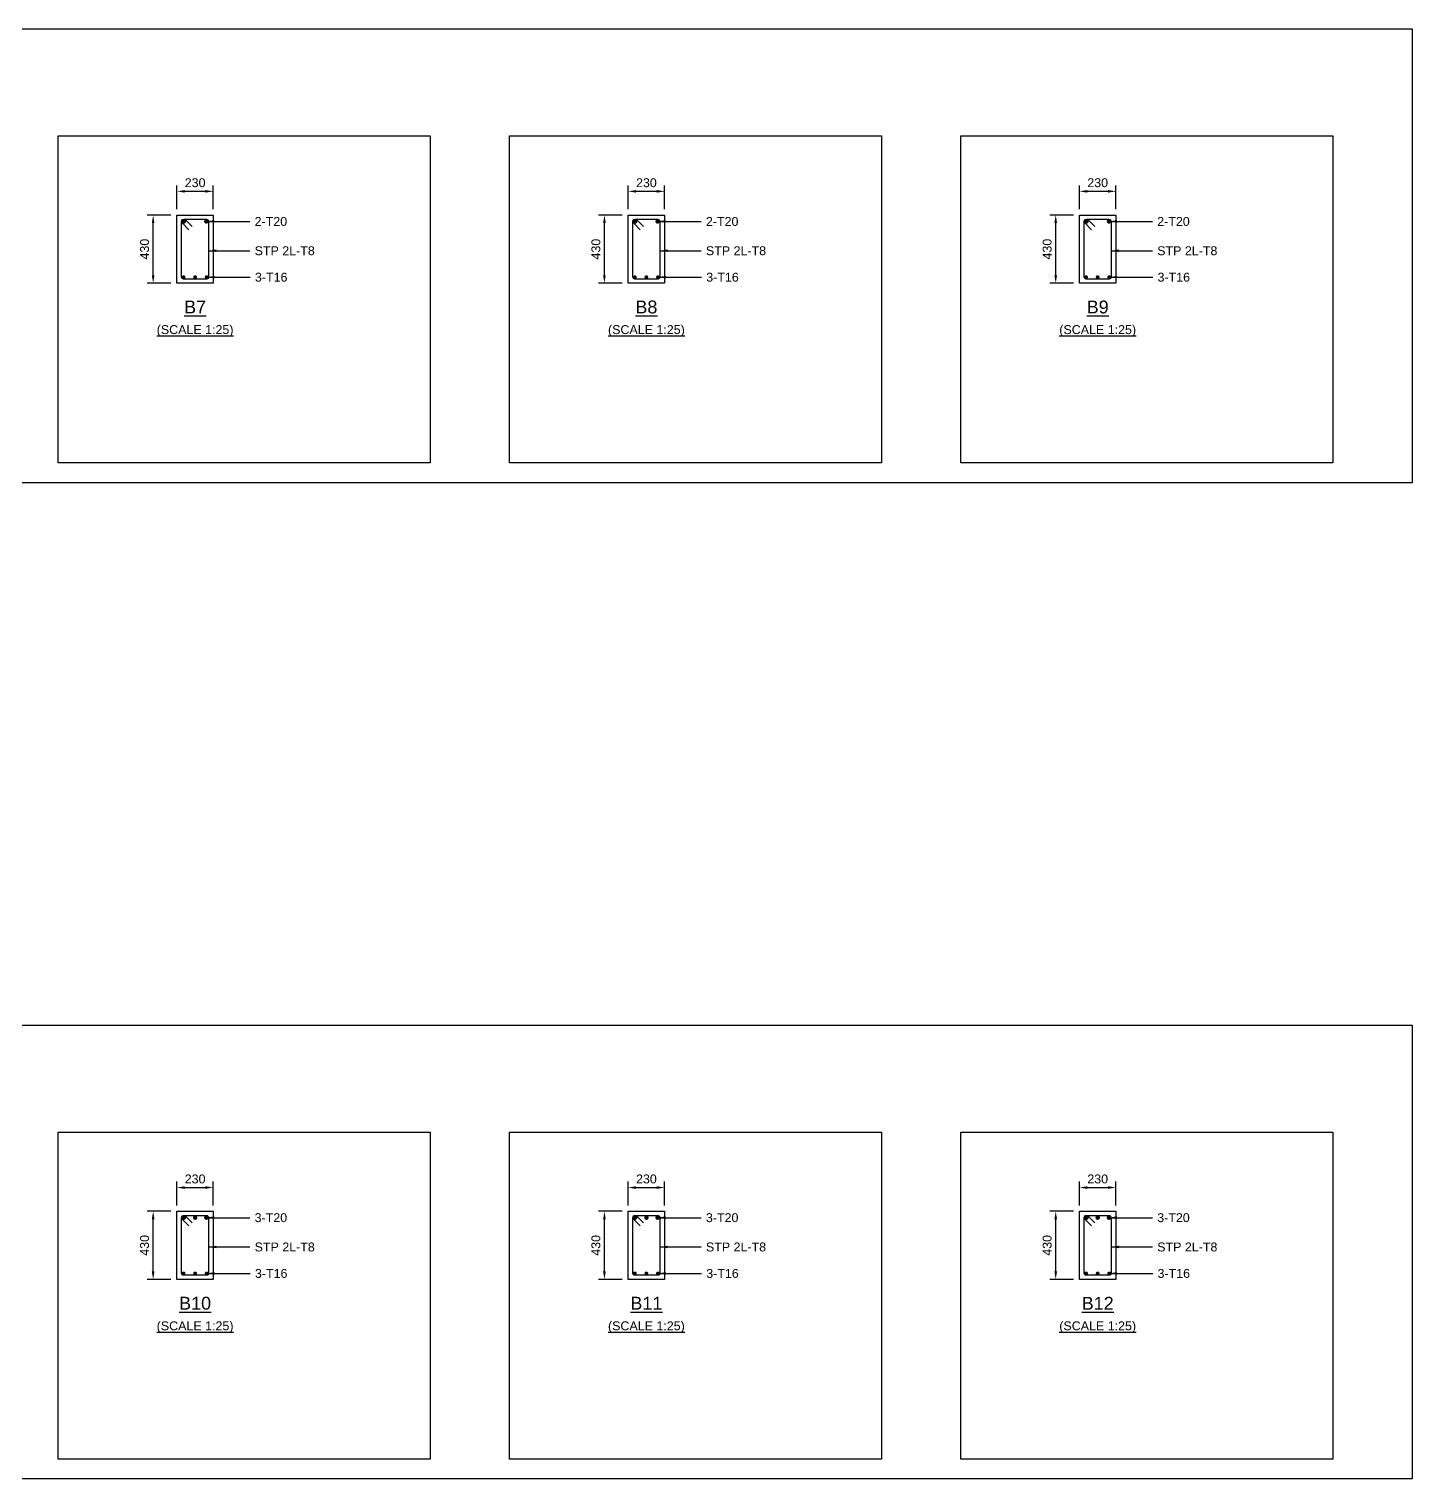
# Model space of a CAD drawing. Header units: inches. Extents: x -816171 to 9366335, y -450961 to 689132.
# Drawn here: x 3332408 to 3367344, y 282171 to 318791 of the extents above; entities that cross this region are included whole.
import ezdxf
from ezdxf.enums import TextEntityAlignment as Align

# ---------------------------------------------------------------- set-up
doc = ezdxf.new("R2010")
doc.units = ezdxf.units.IN
doc.header["$MEASUREMENT"] = 0
for name, color, linetype in [('Concrete Line', 2, 'Continuous'), ('Dimension', 31, 'Continuous'), ('Labels', 4, 'Continuous'), ('Link', 225, 'Continuous'), ('Reinforcement', 130, 'Continuous'), ('Schedule Border', 60, 'Continuous'), ('Text', 31, 'Continuous')]:
    doc.layers.add(name, color=color, linetype=linetype)
doc.styles.add('SC-SansSerif', font='SansSerif')
doc.dimstyles.new('SCBBSDimStyl', dxfattribs={"dimtxt": 225, "dimasz": 200, "dimexe": 150, "dimexo": 150, "dimgap": 100, "dimtad": 1, "dimtoh": 1, "dimdec": 0, "dimzin": 0, "dimdsep": 46, "dimtxsty": 'SC-SansSerif', "dimcen": 0.09, "dimclrd": 8, "dimclre": 8, "dimclrt": 31, "dimadec": 0, "dimazin": 0, "dimtfac": 1, "dimtdec": 0, "dimtix": 1, "dimtofl": 0, "dimtmove": 0, "dimatfit": 3, "dimfxl": 1, "dimtolj": 1, "dimtzin": 0, "dimarcsym": 0})

# ---------------------------------------------------------------- blocks, each defined once
blk = doc.blocks.new('*D1095')
at = {"layer": 'DEFPOINTS', "color": 0, "transparency": 16777216}
for p in [(3337064, 314691), (3336144, 314091), (3337064, 314091)]:
    blk.add_point(p, dxfattribs=at)
at = {"layer": 'Dimension', "color": 8, "lineweight": -2, "transparency": 16777216}
for p, q in [((3336144, 314241), (3336144, 314841)), ((3336344, 314691), (3336864, 314691)), ((3337064, 314241), (3337064, 314841))]:
    blk.add_line(p, q, dxfattribs=at)
at = {"layer": 'Dimension', "color": 8, "transparency": 16777216}
for points in [[(3336344, 314724), (3336344, 314657), (3336144, 314691)], [(3336864, 314724), (3336864, 314657), (3337064, 314691)]]:
    blk.add_solid(points, dxfattribs=at)
at = {"layer": 'Dimension', "color": 31, "transparency": 16777216, "insert": (3336604, 314907), "char_height": 225, "attachment_point": 5, "style": 'SC-SansSerif'}
blk.add_mtext('\\A1;230', dxfattribs=at)
blk = doc.blocks.new('*D1096')
at = {"layer": 'DEFPOINTS', "color": 0, "transparency": 16777216}
for p in [(3335544, 314091), (3336144, 314091), (3336144, 312371)]:
    blk.add_point(p, dxfattribs=at)
at = {"layer": 'Dimension', "color": 8, "lineweight": -2, "transparency": 16777216}
for p, q in [((3335994, 314091), (3335394, 314091)), ((3335544, 312571), (3335544, 313891)), ((3335994, 312371), (3335394, 312371))]:
    blk.add_line(p, q, dxfattribs=at)
at = {"layer": 'Dimension', "color": 8, "transparency": 16777216}
for points in [[(3335510, 313891), (3335577, 313891), (3335544, 314091)], [(3335510, 312571), (3335577, 312571), (3335544, 312371)]]:
    blk.add_solid(points, dxfattribs=at)
at = {"layer": 'Dimension', "color": 31, "transparency": 16777216, "insert": (3335328, 313231), "char_height": 225, "attachment_point": 5, "rotation": 90, "style": 'SC-SansSerif'}
blk.add_mtext('\\A1;430', dxfattribs=at)
blk = doc.blocks.new('*D1080')
at = {"layer": 'DEFPOINTS', "color": 0, "transparency": 16777216}
for p in [(3348464, 314691), (3347544, 314091), (3348464, 314091)]:
    blk.add_point(p, dxfattribs=at)
at = {"layer": 'Dimension', "color": 8, "lineweight": -2, "transparency": 16777216}
for p, q in [((3347544, 314241), (3347544, 314841)), ((3347744, 314691), (3348264, 314691)), ((3348464, 314241), (3348464, 314841))]:
    blk.add_line(p, q, dxfattribs=at)
at = {"layer": 'Dimension', "color": 8, "transparency": 16777216}
for points in [[(3347744, 314724), (3347744, 314657), (3347544, 314691)], [(3348264, 314724), (3348264, 314657), (3348464, 314691)]]:
    blk.add_solid(points, dxfattribs=at)
at = {"layer": 'Dimension', "color": 31, "transparency": 16777216, "insert": (3348004, 314907), "char_height": 225, "attachment_point": 5, "style": 'SC-SansSerif'}
blk.add_mtext('\\A1;230', dxfattribs=at)
blk = doc.blocks.new('*D1081')
at = {"layer": 'DEFPOINTS', "color": 0, "transparency": 16777216}
for p in [(3346944, 314091), (3347544, 314091), (3347544, 312371)]:
    blk.add_point(p, dxfattribs=at)
at = {"layer": 'Dimension', "color": 8, "lineweight": -2, "transparency": 16777216}
for p, q in [((3347394, 314091), (3346794, 314091)), ((3346944, 312571), (3346944, 313891)), ((3347394, 312371), (3346794, 312371))]:
    blk.add_line(p, q, dxfattribs=at)
at = {"layer": 'Dimension', "color": 8, "transparency": 16777216}
for points in [[(3346910, 313891), (3346977, 313891), (3346944, 314091)], [(3346910, 312571), (3346977, 312571), (3346944, 312371)]]:
    blk.add_solid(points, dxfattribs=at)
at = {"layer": 'Dimension', "color": 31, "transparency": 16777216, "insert": (3346728, 313231), "char_height": 225, "attachment_point": 5, "rotation": 90, "style": 'SC-SansSerif'}
blk.add_mtext('\\A1;430', dxfattribs=at)
blk = doc.blocks.new('*D1204')
at = {"layer": 'DEFPOINTS', "color": 0, "transparency": 16777216}
for p in [(3359864, 314691), (3358944, 314091), (3359864, 314091)]:
    blk.add_point(p, dxfattribs=at)
at = {"layer": 'Dimension', "color": 8, "lineweight": -2, "transparency": 16777216}
for p, q in [((3358944, 314241), (3358944, 314841)), ((3359144, 314691), (3359664, 314691)), ((3359864, 314241), (3359864, 314841))]:
    blk.add_line(p, q, dxfattribs=at)
at = {"layer": 'Dimension', "color": 8, "transparency": 16777216}
for points in [[(3359144, 314724), (3359144, 314657), (3358944, 314691)], [(3359664, 314724), (3359664, 314657), (3359864, 314691)]]:
    blk.add_solid(points, dxfattribs=at)
at = {"layer": 'Dimension', "color": 31, "transparency": 16777216, "insert": (3359404, 314907), "char_height": 225, "attachment_point": 5, "style": 'SC-SansSerif'}
blk.add_mtext('\\A1;230', dxfattribs=at)
blk = doc.blocks.new('*D1205')
at = {"layer": 'DEFPOINTS', "color": 0, "transparency": 16777216}
for p in [(3358344, 314091), (3358944, 314091), (3358944, 312371)]:
    blk.add_point(p, dxfattribs=at)
at = {"layer": 'Dimension', "color": 8, "lineweight": -2, "transparency": 16777216}
for p, q in [((3358794, 314091), (3358194, 314091)), ((3358344, 312571), (3358344, 313891)), ((3358794, 312371), (3358194, 312371))]:
    blk.add_line(p, q, dxfattribs=at)
at = {"layer": 'Dimension', "color": 8, "transparency": 16777216}
for points in [[(3358310, 313891), (3358377, 313891), (3358344, 314091)], [(3358310, 312571), (3358377, 312571), (3358344, 312371)]]:
    blk.add_solid(points, dxfattribs=at)
at = {"layer": 'Dimension', "color": 31, "transparency": 16777216, "insert": (3358128, 313231), "char_height": 225, "attachment_point": 5, "rotation": 90, "style": 'SC-SansSerif'}
blk.add_mtext('\\A1;430', dxfattribs=at)
blk = doc.blocks.new('*D1221')
at = {"layer": 'DEFPOINTS', "color": 0, "transparency": 16777216}
for p in [(3337064, 289531), (3336144, 288931), (3337064, 288931)]:
    blk.add_point(p, dxfattribs=at)
at = {"layer": 'Dimension', "color": 8, "lineweight": -2, "transparency": 16777216}
for p, q in [((3336144, 289081), (3336144, 289681)), ((3337064, 289081), (3337064, 289681)), ((3336344, 289531), (3336864, 289531))]:
    blk.add_line(p, q, dxfattribs=at)
at = {"layer": 'Dimension', "color": 8, "transparency": 16777216}
for points in [[(3336344, 289564), (3336344, 289497), (3336144, 289531)], [(3336864, 289564), (3336864, 289497), (3337064, 289531)]]:
    blk.add_solid(points, dxfattribs=at)
at = {"layer": 'Dimension', "color": 31, "transparency": 16777216, "insert": (3336604, 289747), "char_height": 225, "attachment_point": 5, "style": 'SC-SansSerif'}
blk.add_mtext('\\A1;230', dxfattribs=at)
blk = doc.blocks.new('*D1222')
at = {"layer": 'DEFPOINTS', "color": 0, "transparency": 16777216}
for p in [(3335544, 288931), (3336144, 288931), (3336144, 287211)]:
    blk.add_point(p, dxfattribs=at)
at = {"layer": 'Dimension', "color": 8, "lineweight": -2, "transparency": 16777216}
for p, q in [((3335994, 288931), (3335394, 288931)), ((3335544, 287411), (3335544, 288731)), ((3335994, 287211), (3335394, 287211))]:
    blk.add_line(p, q, dxfattribs=at)
at = {"layer": 'Dimension', "color": 8, "transparency": 16777216}
for points in [[(3335510, 288731), (3335577, 288731), (3335544, 288931)], [(3335510, 287411), (3335577, 287411), (3335544, 287211)]]:
    blk.add_solid(points, dxfattribs=at)
at = {"layer": 'Dimension', "color": 31, "transparency": 16777216, "insert": (3335328, 288071), "char_height": 225, "attachment_point": 5, "rotation": 90, "style": 'SC-SansSerif'}
blk.add_mtext('\\A1;430', dxfattribs=at)
blk = doc.blocks.new('*D1223')
at = {"layer": 'DEFPOINTS', "color": 0, "transparency": 16777216}
for p in [(3348464, 289531), (3347544, 288931), (3348464, 288931)]:
    blk.add_point(p, dxfattribs=at)
at = {"layer": 'Dimension', "color": 8, "lineweight": -2, "transparency": 16777216}
for p, q in [((3347544, 289081), (3347544, 289681)), ((3348464, 289081), (3348464, 289681)), ((3347744, 289531), (3348264, 289531))]:
    blk.add_line(p, q, dxfattribs=at)
at = {"layer": 'Dimension', "color": 8, "transparency": 16777216}
for points in [[(3347744, 289564), (3347744, 289497), (3347544, 289531)], [(3348264, 289564), (3348264, 289497), (3348464, 289531)]]:
    blk.add_solid(points, dxfattribs=at)
at = {"layer": 'Dimension', "color": 31, "transparency": 16777216, "insert": (3348004, 289747), "char_height": 225, "attachment_point": 5, "style": 'SC-SansSerif'}
blk.add_mtext('\\A1;230', dxfattribs=at)
blk = doc.blocks.new('*D1224')
at = {"layer": 'DEFPOINTS', "color": 0, "transparency": 16777216}
for p in [(3346944, 288931), (3347544, 288931), (3347544, 287211)]:
    blk.add_point(p, dxfattribs=at)
at = {"layer": 'Dimension', "color": 8, "lineweight": -2, "transparency": 16777216}
for p, q in [((3347394, 288931), (3346794, 288931)), ((3346944, 287411), (3346944, 288731)), ((3347394, 287211), (3346794, 287211))]:
    blk.add_line(p, q, dxfattribs=at)
at = {"layer": 'Dimension', "color": 8, "transparency": 16777216}
for points in [[(3346910, 288731), (3346977, 288731), (3346944, 288931)], [(3346910, 287411), (3346977, 287411), (3346944, 287211)]]:
    blk.add_solid(points, dxfattribs=at)
at = {"layer": 'Dimension', "color": 31, "transparency": 16777216, "insert": (3346728, 288071), "char_height": 225, "attachment_point": 5, "rotation": 90, "style": 'SC-SansSerif'}
blk.add_mtext('\\A1;430', dxfattribs=at)
blk = doc.blocks.new('*D1225')
at = {"layer": 'DEFPOINTS', "color": 0, "transparency": 16777216}
for p in [(3359864, 289531), (3358944, 288931), (3359864, 288931)]:
    blk.add_point(p, dxfattribs=at)
at = {"layer": 'Dimension', "color": 8, "lineweight": -2, "transparency": 16777216}
for p, q in [((3358944, 289081), (3358944, 289681)), ((3359864, 289081), (3359864, 289681)), ((3359144, 289531), (3359664, 289531))]:
    blk.add_line(p, q, dxfattribs=at)
at = {"layer": 'Dimension', "color": 8, "transparency": 16777216}
for points in [[(3359144, 289564), (3359144, 289497), (3358944, 289531)], [(3359664, 289564), (3359664, 289497), (3359864, 289531)]]:
    blk.add_solid(points, dxfattribs=at)
at = {"layer": 'Dimension', "color": 31, "transparency": 16777216, "insert": (3359404, 289747), "char_height": 225, "attachment_point": 5, "style": 'SC-SansSerif'}
blk.add_mtext('\\A1;230', dxfattribs=at)
blk = doc.blocks.new('*D1226')
at = {"layer": 'DEFPOINTS', "color": 0, "transparency": 16777216}
for p in [(3358344, 288931), (3358944, 288931), (3358944, 287211)]:
    blk.add_point(p, dxfattribs=at)
at = {"layer": 'Dimension', "color": 8, "lineweight": -2, "transparency": 16777216}
for p, q in [((3358794, 288931), (3358194, 288931)), ((3358344, 287411), (3358344, 288731)), ((3358794, 287211), (3358194, 287211))]:
    blk.add_line(p, q, dxfattribs=at)
at = {"layer": 'Dimension', "color": 8, "transparency": 16777216}
for points in [[(3358310, 288731), (3358377, 288731), (3358344, 288931)], [(3358310, 287411), (3358377, 287411), (3358344, 287211)]]:
    blk.add_solid(points, dxfattribs=at)
at = {"layer": 'Dimension', "color": 31, "transparency": 16777216, "insert": (3358128, 288071), "char_height": 225, "attachment_point": 5, "rotation": 90, "style": 'SC-SansSerif'}
blk.add_mtext('\\A1;430', dxfattribs=at)

msp = doc.modelspace()

# ---------------------------------------------------------------- linework, layer by layer
at = {"layer": 'Concrete Line'}
for points in [[(3336143.66025, 314090.52424), (3337063.66025, 314090.52424), (3337063.66025, 312370.52424), (3336143.66025, 312370.52424)], [(3347543.66025, 314090.52424), (3348463.66025, 314090.52424), (3348463.66025, 312370.52424), (3347543.66025, 312370.52424)], [(3358943.66025, 314090.52424), (3359863.66025, 314090.52424), (3359863.66025, 312370.52424), (3358943.66025, 312370.52424)], [(3336143.66025, 288930.52424), (3337063.66025, 288930.52424), (3337063.66025, 287210.52424), (3336143.66025, 287210.52424)], [(3347543.66025, 288930.52424), (3348463.66025, 288930.52424), (3348463.66025, 287210.52424), (3347543.66025, 287210.52424)], [(3358943.66025, 288930.52424), (3359863.66025, 288930.52424), (3359863.66025, 287210.52424), (3358943.66025, 287210.52424)]]:
    msp.add_lwpolyline(points, close=True, dxfattribs=at)
at = {"layer": 'Link'}
for points in [[(3336449.17277, 313720.85186), (3336279.94994, 313891.03891, -0.6671518188), (3336319.66025, 313986.52424), (3336887.66025, 313986.52424, -0.4142135624), (3336943.66025, 313930.52424), (3336943.66025, 312522.52424, -0.4142135624), (3336895.66025, 312474.52424), (3336311.66025, 312474.52424, -0.4142135624), (3336263.66025, 312522.52424), (3336263.66025, 313930.52424, -0.669206432), (3336359.37057, 313970.00957), (3336528.5934, 313799.82251)], [(3347849.17277, 313720.85186), (3347679.94994, 313891.03891, -0.6671518188), (3347719.66025, 313986.52424), (3348287.66025, 313986.52424, -0.4142135624), (3348343.66025, 313930.52424), (3348343.66025, 312522.52424, -0.4142135624), (3348295.66025, 312474.52424), (3347711.66025, 312474.52424, -0.4142135624), (3347663.66025, 312522.52424), (3347663.66025, 313930.52424, -0.669206432), (3347759.37057, 313970.00957), (3347928.5934, 313799.82251)], [(3359249.17277, 313720.85186), (3359079.94994, 313891.03891, -0.6671518188), (3359119.66025, 313986.52424), (3359687.66025, 313986.52424, -0.4142135624), (3359743.66025, 313930.52424), (3359743.66025, 312522.52424, -0.4142135624), (3359695.66025, 312474.52424), (3359111.66025, 312474.52424, -0.4142135624), (3359063.66025, 312522.52424), (3359063.66025, 313930.52424, -0.669206432), (3359159.37057, 313970.00957), (3359328.5934, 313799.82251)], [(3336449.17277, 288560.85186), (3336279.94994, 288731.03891, -0.6671518188), (3336319.66025, 288826.52424), (3336887.66025, 288826.52424, -0.4142135624), (3336943.66025, 288770.52424), (3336943.66025, 287362.52424, -0.4142135624), (3336895.66025, 287314.52424), (3336311.66025, 287314.52424, -0.4142135624), (3336263.66025, 287362.52424), (3336263.66025, 288770.52424, -0.669206432), (3336359.37057, 288810.00957), (3336528.5934, 288639.82251)], [(3347849.17277, 288560.85186), (3347679.94994, 288731.03891, -0.6671518188), (3347719.66025, 288826.52424), (3348287.66025, 288826.52424, -0.4142135624), (3348343.66025, 288770.52424), (3348343.66025, 287362.52424, -0.4142135624), (3348295.66025, 287314.52424), (3347711.66025, 287314.52424, -0.4142135624), (3347663.66025, 287362.52424), (3347663.66025, 288770.52424, -0.669206432), (3347759.37057, 288810.00957), (3347928.5934, 288639.82251)], [(3359249.17277, 288560.85186), (3359079.94994, 288731.03891, -0.6671518188), (3359119.66025, 288826.52424), (3359687.66025, 288826.52424, -0.4142135624), (3359743.66025, 288770.52424), (3359743.66025, 287362.52424, -0.4142135624), (3359695.66025, 287314.52424), (3359111.66025, 287314.52424, -0.4142135624), (3359063.66025, 287362.52424), (3359063.66025, 288770.52424, -0.669206432), (3359159.37057, 288810.00957), (3359328.5934, 288639.82251)]]:
    msp.add_lwpolyline(points, format="xyb", dxfattribs=at)
at = {"layer": 'Reinforcement'}
for points, const_width in [([(3336291.66025, 313930.52424, 1), (3336347.66025, 313930.52424, 1)], 56), ([(3336859.66025, 313930.52424, 1), (3336915.66025, 313930.52424, 1)], 56), ([(3347691.66025, 313930.52424, 1), (3347747.66025, 313930.52424, 1)], 56), ([(3348259.66025, 313930.52424, 1), (3348315.66025, 313930.52424, 1)], 56), ([(3359091.66025, 313930.52424, 1), (3359147.66025, 313930.52424, 1)], 56), ([(3359659.66025, 313930.52424, 1), (3359715.66025, 313930.52424, 1)], 56), ([(3336287.66025, 312522.52424, 1), (3336335.66025, 312522.52424, 1)], 48), ([(3336579.66025, 312522.52424, 1), (3336627.66025, 312522.52424, 1)], 48), ([(3336871.66025, 312522.52424, 1), (3336919.66025, 312522.52424, 1)], 48), ([(3347687.66025, 312522.52424, 1), (3347735.66025, 312522.52424, 1)], 48), ([(3347979.66025, 312522.52424, 1), (3348027.66025, 312522.52424, 1)], 48), ([(3348271.66025, 312522.52424, 1), (3348319.66025, 312522.52424, 1)], 48), ([(3359087.66025, 312522.52424, 1), (3359135.66025, 312522.52424, 1)], 48), ([(3359379.66025, 312522.52424, 1), (3359427.66025, 312522.52424, 1)], 48), ([(3359671.66025, 312522.52424, 1), (3359719.66025, 312522.52424, 1)], 48), ([(3336291.66025, 288770.52424, 1), (3336347.66025, 288770.52424, 1)], 56), ([(3336575.66025, 288770.52424, 1), (3336631.66025, 288770.52424, 1)], 56), ([(3336859.66025, 288770.52424, 1), (3336915.66025, 288770.52424, 1)], 56), ([(3347691.66025, 288770.52424, 1), (3347747.66025, 288770.52424, 1)], 56), ([(3347975.66025, 288770.52424, 1), (3348031.66025, 288770.52424, 1)], 56), ([(3348259.66025, 288770.52424, 1), (3348315.66025, 288770.52424, 1)], 56), ([(3359091.66025, 288770.52424, 1), (3359147.66025, 288770.52424, 1)], 56), ([(3359375.66025, 288770.52424, 1), (3359431.66025, 288770.52424, 1)], 56), ([(3359659.66025, 288770.52424, 1), (3359715.66025, 288770.52424, 1)], 56), ([(3336287.66025, 287362.52424, 1), (3336335.66025, 287362.52424, 1)], 48), ([(3336579.66025, 287362.52424, 1), (3336627.66025, 287362.52424, 1)], 48), ([(3336871.66025, 287362.52424, 1), (3336919.66025, 287362.52424, 1)], 48), ([(3347687.66025, 287362.52424, 1), (3347735.66025, 287362.52424, 1)], 48), ([(3347979.66025, 287362.52424, 1), (3348027.66025, 287362.52424, 1)], 48), ([(3348271.66025, 287362.52424, 1), (3348319.66025, 287362.52424, 1)], 48), ([(3359087.66025, 287362.52424, 1), (3359135.66025, 287362.52424, 1)], 48), ([(3359379.66025, 287362.52424, 1), (3359427.66025, 287362.52424, 1)], 48), ([(3359671.66025, 287362.52424, 1), (3359719.66025, 287362.52424, 1)], 48)]:
    msp.add_lwpolyline(points, format="xyb", close=True, dxfattribs=dict(at, const_width=const_width))
at = {"layer": 'Schedule Border'}
for points in [[(3297471.66025, 318790.52424), (3367343.66025, 318790.52424), (3367343.66025, 307330.52424), (3297471.66025, 307330.52424)], [(3333143.66025, 316090.52424), (3342543.66025, 316090.52424), (3342543.66025, 307830.52424), (3333143.66025, 307830.52424)], [(3344543.66025, 316090.52424), (3353943.66025, 316090.52424), (3353943.66025, 307830.52424), (3344543.66025, 307830.52424)], [(3355943.66025, 316090.52424), (3365343.66025, 316090.52424), (3365343.66025, 307830.52424), (3355943.66025, 307830.52424)], [(3297471.66025, 293630.52424), (3367343.66025, 293630.52424), (3367343.66025, 282170.52424), (3297471.66025, 282170.52424)], [(3333143.66025, 290930.52424), (3342543.66025, 290930.52424), (3342543.66025, 282670.52424), (3333143.66025, 282670.52424)], [(3344543.66025, 290930.52424), (3353943.66025, 290930.52424), (3353943.66025, 282670.52424), (3344543.66025, 282670.52424)], [(3355943.66025, 290930.52424), (3365343.66025, 290930.52424), (3365343.66025, 282670.52424), (3355943.66025, 282670.52424)]]:
    msp.add_lwpolyline(points, close=True, dxfattribs=at)

# ---------------------------------------------------------------- texts
at = {"layer": 'Labels', "style": 'SC-SansSerif'}
for s, p in [('%%uB7', (3336603.66025, 311770.52424)), ('%%uB8', (3348003.66025, 311770.52424)), ('%%uB9', (3359403.66025, 311770.52424)), ('%%uB10', (3336603.66025, 286610.52424)), ('%%uB11', (3348003.66025, 286610.52424)), ('%%uB12', (3359403.66025, 286610.52424))]:
    msp.add_text(s, height=325, dxfattribs=at).set_placement(p, align=Align.MIDDLE)
at = {"layer": 'Text', "style": 'SC-SansSerif'}
for s, p in [('2-T20', (3338107.66025, 313930.52424)), ('2-T20', (3349507.66025, 313930.52424)), ('2-T20', (3360907.66025, 313930.52424)), ('STP 2L-T8', (3338107.66025, 313190.52424)), ('STP 2L-T8', (3349507.66025, 313190.52424)), ('STP 2L-T8', (3360907.66025, 313190.52424)), ('3-T16', (3338115.66025, 312522.52424)), ('3-T16', (3349515.66025, 312522.52424)), ('3-T16', (3360915.66025, 312522.52424)), ('3-T20', (3338107.66025, 288770.52424)), ('3-T20', (3349507.66025, 288770.52424)), ('3-T20', (3360907.66025, 288770.52424)), ('STP 2L-T8', (3338107.66025, 288030.52424)), ('STP 2L-T8', (3349507.66025, 288030.52424)), ('STP 2L-T8', (3360907.66025, 288030.52424)), ('3-T16', (3338115.66025, 287362.52424)), ('3-T16', (3349515.66025, 287362.52424)), ('3-T16', (3360915.66025, 287362.52424))]:
    msp.add_text(s, height=225, dxfattribs=at).set_placement(p, align=Align.MIDDLE_LEFT)
for p in [(3336603.66025, 311170.52424), (3348003.66025, 311170.52424), (3359403.66025, 311170.52424), (3336603.66025, 286010.52424), (3348003.66025, 286010.52424), (3359403.66025, 286010.52424)]:
    msp.add_text('%%u(SCALE 1:25)', height=225, dxfattribs=at).set_placement(p, align=Align.MIDDLE)

# ---------------------------------------------------------------- dimensions: what is measured, and where the dimension line sits
at = {"layer": 'Dimension'}
for base, p1, p2, angle, text, picture, middle in [((3337063.66025, 314690.52424), (3336143.66025, 314090.52424), (3337063.66025, 314090.52424), 0, '230', '*D1095', (3336603.66025, 314690.52424)), ((3348463.66025, 314690.52424), (3347543.66025, 314090.52424), (3348463.66025, 314090.52424), 0, '230', '*D1080', (3348003.66025, 314690.52424)), ((3359863.66025, 314690.52424), (3358943.66025, 314090.52424), (3359863.66025, 314090.52424), 0, '230', '*D1204', (3359403.66025, 314690.52424)), ((3335543.66025, 314090.52424), (3336143.66025, 312370.52424), (3336143.66025, 314090.52424), 90, '430', '*D1096', (3335543.66025, 313230.52424)), ((3346943.66025, 314090.52424), (3347543.66025, 312370.52424), (3347543.66025, 314090.52424), 90, '430', '*D1081', (3346943.66025, 313230.52424)), ((3358343.66025, 314090.52424), (3358943.66025, 312370.52424), (3358943.66025, 314090.52424), 90, '430', '*D1205', (3358343.66025, 313230.52424)), ((3337063.66025, 289530.52424), (3336143.66025, 288930.52424), (3337063.66025, 288930.52424), 0, '230', '*D1221', (3336603.66025, 289530.52424)), ((3348463.66025, 289530.52424), (3347543.66025, 288930.52424), (3348463.66025, 288930.52424), 0, '230', '*D1223', (3348003.66025, 289530.52424)), ((3359863.66025, 289530.52424), (3358943.66025, 288930.52424), (3359863.66025, 288930.52424), 0, '230', '*D1225', (3359403.66025, 289530.52424)), ((3335543.66025, 288930.52424), (3336143.66025, 287210.52424), (3336143.66025, 288930.52424), 90, '430', '*D1222', (3335543.66025, 288070.52424)), ((3346943.66025, 288930.52424), (3347543.66025, 287210.52424), (3347543.66025, 288930.52424), 90, '430', '*D1224', (3346943.66025, 288070.52424)), ((3358343.66025, 288930.52424), (3358943.66025, 287210.52424), (3358943.66025, 288930.52424), 90, '430', '*D1226', (3358343.66025, 288070.52424))]:
    dim = msp.add_linear_dim(base=base, p1=p1, p2=p2, angle=angle, text=text, dimstyle='SCBBSDimStyl', override={"dimjust": 0}, dxfattribs=at)
    dim.commit()
    dim.dimension.update_dxf_attribs({"geometry": picture, "text_midpoint": middle, "dimtype": 161})

# ---------------------------------------------------------------- leaders
at = {"layer": 'Dimension', "color": 8}
for points in [[(3336887.66025, 313930.52424), (3337387.66025, 313930.52424), (3337987.66025, 313930.52424)], [(3348287.66025, 313930.52424), (3348787.66025, 313930.52424), (3349387.66025, 313930.52424)], [(3359687.66025, 313930.52424), (3360187.66025, 313930.52424), (3360787.66025, 313930.52424)], [(3336943.66025, 313190.52424), (3337987.66025, 313190.52424)], [(3348343.66025, 313190.52424), (3349387.66025, 313190.52424)], [(3359743.66025, 313190.52424), (3360787.66025, 313190.52424)], [(3336895.66025, 312522.52424), (3337395.66025, 312522.52424), (3337995.66025, 312522.52424)], [(3348295.66025, 312522.52424), (3348795.66025, 312522.52424), (3349395.66025, 312522.52424)], [(3359695.66025, 312522.52424), (3360195.66025, 312522.52424), (3360795.66025, 312522.52424)], [(3336887.66025, 288770.52424), (3337387.66025, 288770.52424), (3337987.66025, 288770.52424)], [(3348287.66025, 288770.52424), (3348787.66025, 288770.52424), (3349387.66025, 288770.52424)], [(3359687.66025, 288770.52424), (3360187.66025, 288770.52424), (3360787.66025, 288770.52424)], [(3336943.66025, 288030.52424), (3337987.66025, 288030.52424)], [(3348343.66025, 288030.52424), (3349387.66025, 288030.52424)], [(3359743.66025, 288030.52424), (3360787.66025, 288030.52424)], [(3336895.66025, 287362.52424), (3337395.66025, 287362.52424), (3337995.66025, 287362.52424)], [(3348295.66025, 287362.52424), (3348795.66025, 287362.52424), (3349395.66025, 287362.52424)], [(3359695.66025, 287362.52424), (3360195.66025, 287362.52424), (3360795.66025, 287362.52424)]]:
    msp.add_leader(points, dimstyle='SCBBSDimStyl', dxfattribs=at)

doc.saveas('drawing.dxf')
